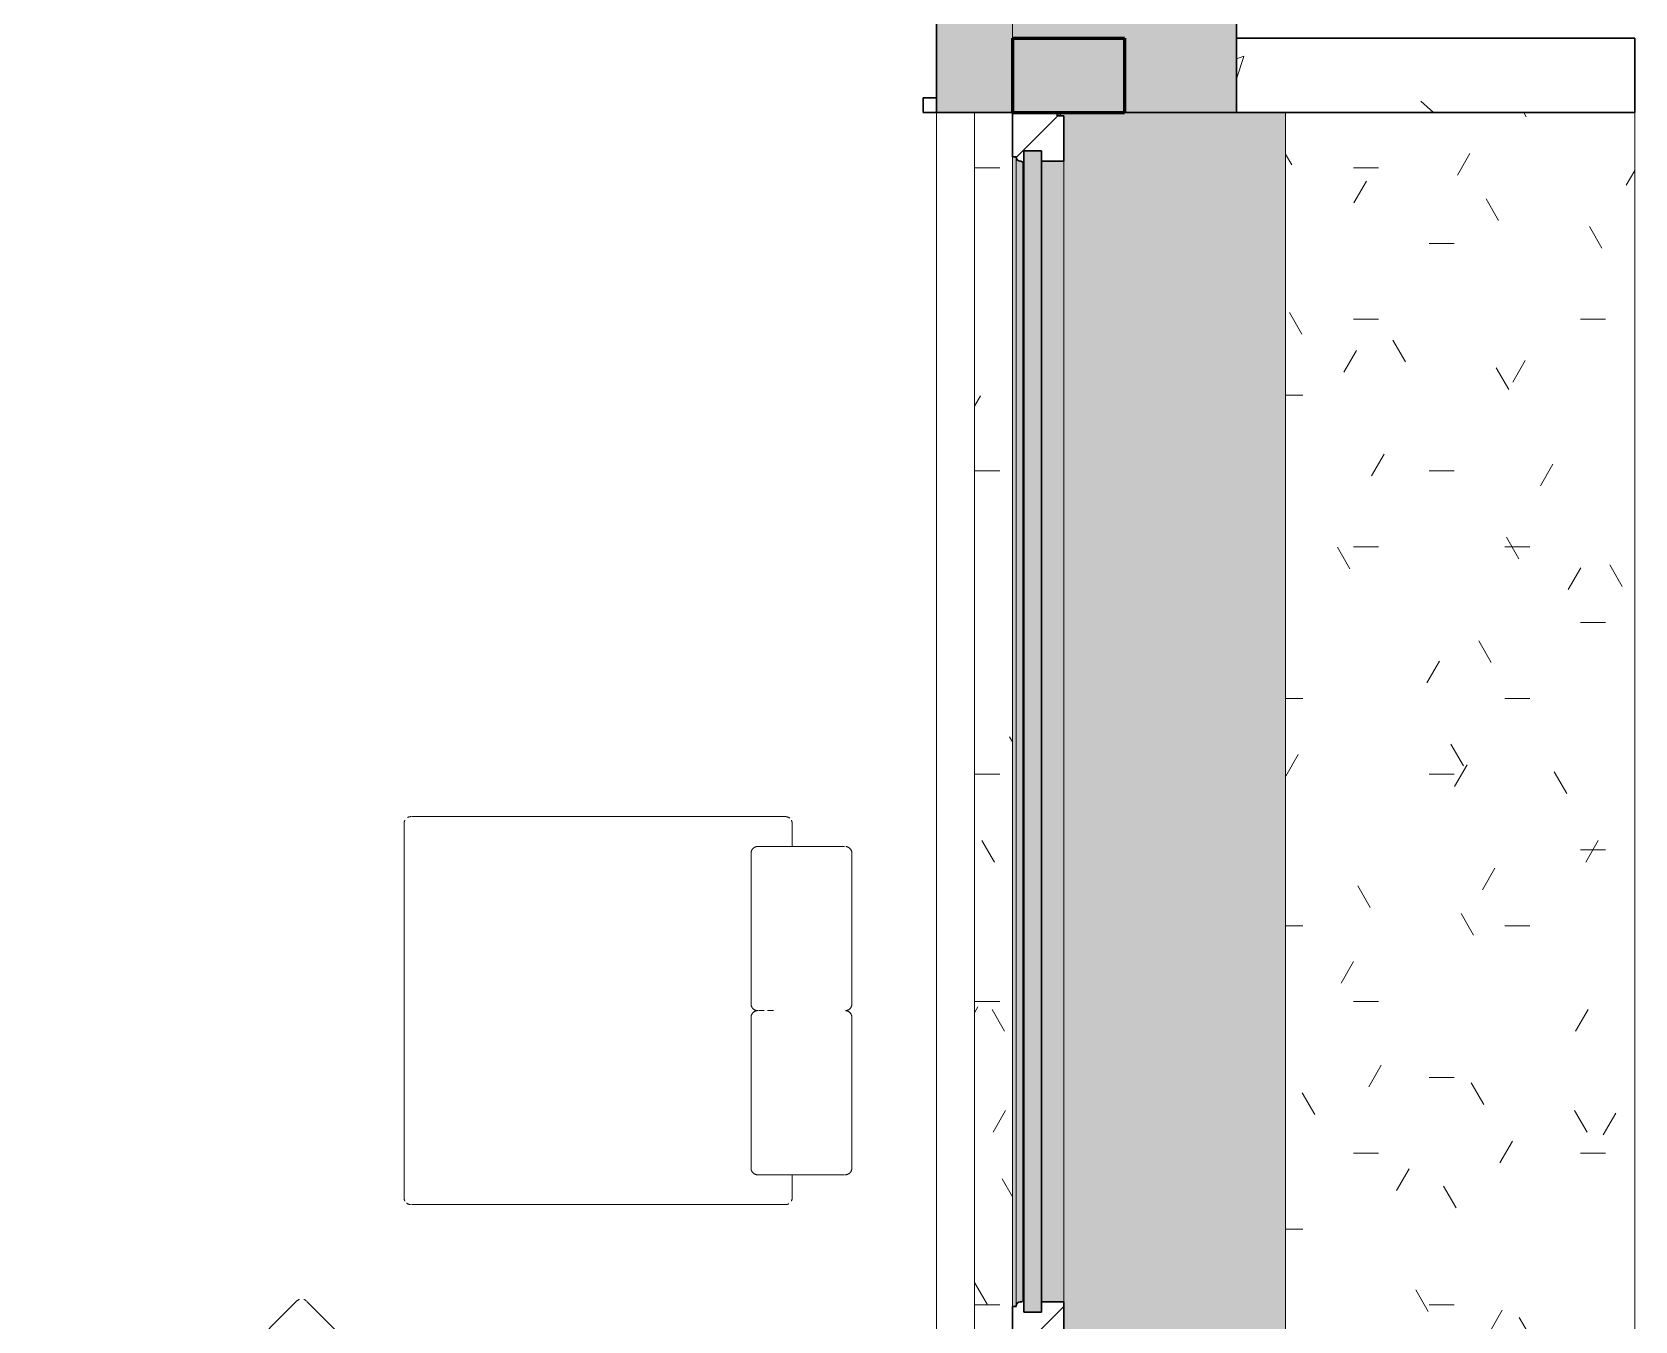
# Model space of a CAD drawing. Header units: millimetres. Extents: x 79795 to 317870, y -36033 to 97293.
# Drawn here: x 229527 to 231675, y 26830 to 28557 of the extents above; entities that cross this region are included whole.
import ezdxf

# ---------------------------------------------------------------- set-up
doc = ezdxf.new("R2010")
doc.units = ezdxf.units.MM
doc.header["$MEASUREMENT"] = 0
for name, color, linetype, lineweight in [('CSM-STL-XX-ZZ-M3-A-XXXX-00001_detached _19_04_21__rvt-1-Level 4$0$A-GLAZ', 7, 'CONTINUOUS', 9), ('CSM-STL-XX-ZZ-M3-A-XXXX-00001_detached _19_04_21__rvt-1-Level 4$0$A-WALL', 7, 'CONTINUOUS', 9), ('CSM-STL-XX-ZZ-M3-A-XXXX-00001_detached _19_04_21__rvt-1-Level 4$0$A-WALL-PATT', 7, 'CONTINUOUS', 9), ('CSM-STL-XX-ZZ-M3-A-XXXX-00001_detached _19_04_21__rvt-1-Level 4$0$I-WALL', 7, 'CONTINUOUS', 9), ('CSM-STL-XX-ZZ-M3-A-XXXX-00001_detached _19_04_21__rvt-1-Level 4$0$S-COLS-SYMB', 171, 'CONTINUOUS', 70), ('I-FURN', 8, 'CONTINUOUS', 9)]:
    doc.layers.add(name, color=color, linetype=linetype, lineweight=lineweight)

msp = doc.modelspace()

# ---------------------------------------------------------------- hatches: boundary and pattern name
at = {"layer": 'CSM-STL-XX-ZZ-M3-A-XXXX-00001_detached _19_04_21__rvt-1-Level 4$0$A-GLAZ'}
h = msp.add_hatch(dxfattribs=at)
h.set_pattern_fill('FP_11', color=256, angle=-90, style=0, pattern_type=2)
h.set_pattern_definition([(50, (147271.8, -12772.7), (728.7365, -63.756), [76.2, -838.2]), (355, (147271.8, -12772.7), (-140.9716, 764.2276), [60.96, -670.56]), (100.451, (147332.5, -12778), (587.77, 700.467), [64.76, -712.36]), (46.184, (147271.8, -12569.5), (1084.316, -168.171), [114.3, -1257.3]), (96.636, (147362.1, -12583.5), (949.61, 989.71), [97.14, -1068.54]), (351.184, (147271.8, -12569.5), (949.62, 989.701), [91.44, -1005.84]), (21, (147373.4, -12620.3), (606.458, -409.0606), [76.2, -838.2]), (326, (147373.4, -12620.3), (247.2083, 736.753), [60.96, -670.56]), (71.451, (147423.9, -12654.4), (853.668, 327.6855), [64.76, -712.36]), (37.5, (147271.8, -12772.7), (12.3547, 338.2201), [33.528, -628.904, 33.528, -1320.292]), (37.5, (147271.8, -12772.7), (12.3547, 338.2201), [-695.96, -647.192, 33.528, -639.572]), (7.5, (147271.8, -12772.7), (267.2789, 400.7221), [33.528, -354.584, 33.528, -870.204]), (7.5, (147271.8, -12772.7), (267.2789, 400.7221), [-421.64, -613.664, 33.528, -223.012]), (327.5, (147045.22, -12772.7), (542.3633, -22.91534), [33.528, -220.472, 33.528, -1810.512]), (327.5, (147045.22, -12772.7), (542.3633, -22.91534), [-287.528, -758.952, 33.528, -1018.032]), (317.5, (146943.6, -12772.7), (592.517, 101.707), [33.528, -296.672, 33.528, -492.76, -746.76]), (317.5, (146943.6, -12772.7), (592.517, 101.707), [-856.488, 33.528, -713.232])])
h.paths.add_polyline_path([(231674.8, 26690.3), (231674.8, 26790.3), (231140.8, 26790.3), (231140.8, 26690.3)], flags=0)
h.paths.add_polyline_path([(231674.8, 28449.3), (231674.8, 28549.3), (231140.8, 28549.3), (231140.8, 28449.3)], flags=0)
h.paths.add_polyline_path([(230738.8, 28449.3), (230738.8, 28469.3), (230720.8, 28469.3), (230720.8, 28449.3)], flags=0)
h = msp.add_hatch(dxfattribs=at)
h.set_pattern_fill('FP_12', color=256, angle=-90, style=0, pattern_type=2)
h.set_pattern_definition([(360, (147813.59, -12772.71), (405.753, 101.6), [33.475, -270.84, 33.475, -1893.852]), (360, (147813.59, -12772.71), (405.753, 101.6), [-337.789, -270.84, 33.475, -575.155, -1014.382]), (360, (147813.59, -12772.71), (405.753, 101.6), [-1217.259, 33.475, -270.84, 33.475, -676.593]), (360, (147813.59, -12772.71), (405.753, 101.6), [-1555.048, -169.402, 33.475, -473.717]), (119.96, (147965.75, -12721.91), (-290.72222, 301.15472), [33.515, -271.164, -1929.632]), (119.96, (147965.75, -12721.91), (-290.72222, 301.15472), [-304.679, 33.515, -271.164, -1624.953]), (119.96, (147965.75, -12721.91), (-290.72222, 301.15472), [-609.358, 33.515, -575.843, -1015.596]), (119.96, (147965.75, -12721.91), (-290.72222, 301.15472), [-1218.715, 33.515, -271.164, -710.917]), (119.96, (147965.75, -12721.91), (-290.72222, 301.15472), [-1523.394, 33.515, -169.605, -507.798]), (119.96, (147965.75, -12721.91), (-290.72222, 301.15472), [-1726.513, 33.515, -474.283]), (240.04, (148016.47, -12518.71), (-115.02446, -402.75357), [33.515, -271.164, -1929.632]), (240.04, (148016.47, -12518.71), (-115.02446, -402.75357), [-304.679, 33.515, -271.164, -1624.953]), (240.04, (148016.47, -12518.71), (-115.02446, -402.75357), [-609.358, 33.515, -575.843, -1015.596]), (240.04, (148016.47, -12518.71), (-115.02446, -402.75357), [-1218.715, 33.515, -271.164, -710.917]), (240.04, (148016.47, -12518.71), (-115.02446, -402.75357), [-1523.394, 33.515, -169.605, -507.798]), (240.04, (148016.47, -12518.71), (-115.02446, -402.75357), [-1726.513, 33.515, -474.283])])
h.paths.add_polyline_path([(231674.8, 26790.3), (231674.8, 28449.3), (231206.7, 28449.3), (231206.7, 26790.3)], flags=0)
h.paths.add_polyline_path([(230900.7, 26790.3), (230902.9, 26790.3), (230902.9, 26794.6), (230900.7, 26794.6)], flags=0)
h.paths.add_polyline_path([(230840.8, 26790.3), (230840.8, 28449.3), (230789.8, 28449.3), (230789.8, 26790.3)], flags=0)
h.paths.add_polyline_path([(230902.9, 28445), (230902.6, 28449.3), (230900.7, 28449.3), (230900.7, 28445)], flags=0)
h = msp.add_hatch(dxfattribs=at)
h.set_pattern_fill('FP_13', color=256, angle=-90, style=0, pattern_type=2)
h.set_pattern_definition([(45, (147271.8, -12772.7), (-178.2022, 178.2022), []), (45, (147450, -12772.7), (-178.2022, 178.2022), [126.008, -63.004])])
h.paths.add_polyline_path([(230840.8, 26790.3), (230900.7, 26790.3), (230900.7, 26794.6), (230909.7, 26794.6), (230909.7, 26855.5), (230879.7, 26855.5), (230879.7, 26841.5), (230855.8, 26841.5), (230855.8, 26856.8), (230847.6, 26854), (230845.8, 26849.5), (230840.8, 26849.5)], flags=0)
h.paths.add_polyline_path([(230855.8, 28382.9), (230855.8, 28398.1), (230879.7, 28398.1), (230879.7, 28384.1), (230909.7, 28384.1), (230909.7, 28445), (230900.7, 28445), (230900.7, 28449.3), (230840.8, 28449.3), (230840.8, 28390.1), (230845.8, 28390.1), (230847.6, 28385.6), (230852.8, 28383.9)], flags=0)
h = msp.add_hatch(color=256, dxfattribs=at)
h.paths.add_polyline_path([(230902.9, 26790.3), (230905, 26790.3), (230905, 26794.6), (230902.9, 26794.6)], flags=0)
h.paths.add_polyline_path([(230905, 28445), (230905, 28449.3), (230902.9, 28449.3), (230902.9, 28445)], flags=0)
for points in [[(231140.8, 26790.3), (231206.7, 26790.3), (231206.7, 28449.3), (230905, 28449.3), (230905, 28445), (230909.7, 28445), (230909.7, 26794.6), (230905, 26794.6), (230905, 26790.3), (230942.3, 26790.3)], [(230879.7, 26841.5), (230879.7, 28398.1), (230855.8, 28398.1), (230855.8, 26841.5)], [(230840.8, 26849.5), (230845.8, 26849.5), (230845.8, 28390.1), (230840.8, 28390.1), (230840.8, 26851.1)], [(230845.8, 26851.1), (230848.1, 26854.4), (230850.7, 26855.7), (230850.7, 28384.3), (230847.1, 28386.1), (230845.8, 28386.3), (230845.8, 26853.3)], [(230850.7, 26855.3), (230854.7, 26856.8), (230854.7, 28382.9), (230850.7, 28384.1), (230850.7, 26855.5)], [(230879.7, 26855.5), (230909.7, 26855.5), (230909.7, 28384.1), (230879.7, 28384.1), (230879.7, 27059.7)], [(230854.7, 26856.8), (230855.8, 26856.8), (230854.7, 27059.7)]]:
    msp.add_hatch(color=256, dxfattribs=at).paths.add_polyline_path(points, flags=0)
at = {"layer": 'CSM-STL-XX-ZZ-M3-A-XXXX-00001_detached _19_04_21__rvt-1-Level 4$0$A-WALL-PATT'}
h = msp.add_hatch(color=256, dxfattribs=at)
h.paths.add_polyline_path([(230840.8, 8967.3), (231140.8, 8967.3), (231140.8, 13645.3), (230840.8, 13645.3), (230840.8, 9267.3)], flags=0)
h.paths.add_polyline_path([(230840.8, 14969.3), (231140.8, 14969.3), (231140.8, 16290.3), (230840.8, 16290.3), (230840.8, 15774.6)], flags=0)
h.paths.add_polyline_path([(230840.8, 25449.3), (231140.8, 25449.3), (231140.8, 26790.3), (230840.8, 26790.3), (230840.8, 25540.5)], flags=0)
h.paths.add_polyline_path([(230840.8, 28449.3), (231140.8, 28449.3), (231140.8, 34647.3), (230840.8, 34647.3), (230840.8, 28795.9)], flags=0)
h = msp.add_hatch(color=256, dxfattribs=at)
h.paths.add_polyline_path([(230738.8, 26769.6), (230840.8, 26769.6), (230840.8, 26790.3), (230738.8, 26790.3)], flags=0)
h.paths.add_polyline_path([(230840.8, 28449.3), (230840.8, 34245.3), (230738.8, 34245.3), (230738.8, 28449.3)], flags=0)

# ---------------------------------------------------------------- linework, layer by layer
at = {"layer": 'CSM-STL-XX-ZZ-M3-A-XXXX-00001_detached _19_04_21__rvt-1-Level 4$0$A-GLAZ', "lineweight": 30}
for p, q in [((231674.8, 28549.3), (231140.8, 28549.3)), ((231674.8, 28449.3), (231674.8, 28549.3)), ((230738.8, 28469.3), (230720.8, 28469.3)), ((230720.8, 28469.3), (230720.8, 28449.3)), ((230720.8, 28449.3), (230738.8, 28449.3)), ((230840.8, 28449.3), (230840.8, 28390.1)), ((230900.7, 28445), (230900.7, 28449.3)), ((230909.7, 28445), (230900.7, 28445)), ((230909.7, 28384.1), (230909.7, 28445)), ((231140.8, 28449.3), (231674.8, 28449.3)), ((230879.7, 28398.1), (230855.8, 28398.1)), ((230855.8, 28398.1), (230855.8, 26841.5)), ((230855.8, 28382.9), (230855.8, 28398.1)), ((230855.8, 28398.1), (230879.7, 28398.1)), ((230879.7, 26841.5), (230879.7, 28398.1)), ((230879.7, 28398.1), (230879.7, 28384.1)), ((230840.8, 28390.1), (230845.8, 28390.1)), ((230845.8, 28390.1), (230845.8, 28388.6)), ((230854.7, 28382.9), (230855.8, 28382.9)), ((230879.7, 28384.1), (230909.7, 28384.1)), ((230845.8, 26851.1), (230845.8, 26849.5)), ((230855.8, 26856.8), (230854.7, 26856.8)), ((230855.8, 26841.5), (230855.8, 26856.8)), ((230909.7, 26855.5), (230879.7, 26855.5)), ((230879.7, 26855.5), (230879.7, 26841.5)), ((230909.7, 26794.6), (230909.7, 26855.5)), ((230845.8, 26849.5), (230840.8, 26849.5)), ((230840.8, 26849.5), (230840.8, 26790.3)), ((230855.8, 26841.5), (230879.7, 26841.5)), ((230879.7, 26841.5), (230855.8, 26841.5))]:
    msp.add_line(p, q, dxfattribs=at)
at = {"layer": 'CSM-STL-XX-ZZ-M3-A-XXXX-00001_detached _19_04_21__rvt-1-Level 4$0$A-GLAZ'}
for p, q in [((230789.8, 26790.3), (230789.8, 28449.3)), ((230902.9, 28449.3), (230902.9, 28445)), ((230905, 28449.3), (230905, 28445)), ((231206.7, 28449.3), (231206.7, 26790.3)), ((231674.8, 28449.3), (231674.8, 26790.3)), ((230840.8, 26849.5), (230840.8, 28390.1)), ((230845.8, 28390.1), (230845.8, 28388.6)), ((230845.8, 28388.6), (230845.8, 26851.1)), ((230854.7, 28382.9), (230854.7, 26856.8)), ((230909.7, 28384.1), (230909.7, 26855.5)), ((230845.8, 26851.1), (230845.8, 26849.5))]:
    msp.add_line(p, q, dxfattribs=at)
at = {"layer": 'CSM-STL-XX-ZZ-M3-A-XXXX-00001_detached _19_04_21__rvt-1-Level 4$0$A-GLAZ', "lineweight": 30}
for centre, radius, start, end in [((230851.1, 28389.7), 5.36, 191.9524, 266.5739), ((230850.3, 28377), 7.4, 53.4261, 86.5739), ((230851.1, 26850), 5.36, 93.4261, 168.0476), ((230850.3, 26862.7), 7.4, 273.4261, 306.5739)]:
    msp.add_arc(centre, radius, start, end, dxfattribs=at)
at = {"layer": 'CSM-STL-XX-ZZ-M3-A-XXXX-00001_detached _19_04_21__rvt-1-Level 4$0$A-GLAZ'}
for points, knots in [([(230845.8, 28388.6), (230845.9, 28388.1), (230846.2, 28387.5), (230846.6, 28386.7), (230846.9, 28386.3), (230847.1, 28386.1)], [-1, -1, -1, -1, -0.8, -0.7, -0.6, -0.6, -0.6, -0.6]), ([(230848.1, 28385.2), (230848.3, 28385.1), (230848.7, 28384.8), (230849.6, 28384.5), (230850.3, 28384.4), (230850.7, 28384.3)], [-0.4, -0.4, -0.4, -0.4, -0.3, -0.2, 0, 0, 0, 0]), ([(230847.1, 26853.5), (230847, 26853.5), (230846.9, 26853.3), (230846.6, 26853), (230846.4, 26852.5), (230846.1, 26851.9), (230845.9, 26851.4), (230845.8, 26851.1)], [0.6, 0.6, 0.6, 0.6, 0.625, 0.7, 0.775, 0.85, 1, 1, 1, 1]), ([(230850.7, 26855.3), (230850.3, 26855.3), (230849.6, 26855.2), (230848.8, 26854.8), (230848.4, 26854.6), (230848.2, 26854.5), (230848.1, 26854.4)], [0, 0, 0, 0, 0.2, 0.3, 0.35, 0.4, 0.4, 0.4, 0.4])]:
    msp.add_open_spline(points, degree=3, knots=knots, dxfattribs=at)
for points in [[(230853.5, 28383.6), (230853.9, 28383.4), (230854.3, 28383.2), (230854.7, 28382.9)], [(230854.7, 26856.8), (230854.3, 26856.5), (230853.9, 26856.2), (230853.5, 26856)]]:
    msp.add_open_spline(points, degree=3, dxfattribs=at)
at = {"layer": 'CSM-STL-XX-ZZ-M3-A-XXXX-00001_detached _19_04_21__rvt-1-Level 4$0$A-WALL', "lineweight": 30}
for p, q in [((231140.8, 28449.3), (231140.8, 34647.3)), ((230840.8, 28449.3), (231140.8, 28449.3))]:
    msp.add_line(p, q, dxfattribs=at)
at = {"layer": 'CSM-STL-XX-ZZ-M3-A-XXXX-00001_detached _19_04_21__rvt-1-Level 4$0$A-WALL'}
msp.add_line((230840.8, 34245.3), (230840.8, 28449.3), dxfattribs=at)
at = {"layer": 'CSM-STL-XX-ZZ-M3-A-XXXX-00001_detached _19_04_21__rvt-1-Level 4$0$I-WALL', "lineweight": 30}
for p, q in [((230738.8, 34245.3), (230738.8, 28449.3)), ((230738.8, 28449.3), (230840.8, 28449.3))]:
    msp.add_line(p, q, dxfattribs=at)
at = {"layer": 'CSM-STL-XX-ZZ-M3-A-XXXX-00001_detached _19_04_21__rvt-1-Level 4$0$I-WALL'}
for p, q in [((230840.8, 28449.3), (230840.8, 34245.3)), ((230738.8, 26804.6), (230738.8, 28449.3))]:
    msp.add_line(p, q, dxfattribs=at)
at = {"layer": 'CSM-STL-XX-ZZ-M3-A-XXXX-00001_detached _19_04_21__rvt-1-Level 4$0$S-COLS-SYMB', "lineweight": 60}
for p, q in [((230840.8, 28549.3), (230840.8, 28449.3)), ((230840.8, 28549.3), (230990.8, 28549.3)), ((230990.8, 28549.3), (230990.8, 28449.3)), ((230840.8, 28449.3), (230990.8, 28449.3))]:
    msp.add_line(p, q, dxfattribs=at)
at = {"layer": 'I-FURN'}
for p, q in [((230025.4, 27496.8), (230025.5, 27497.2)), ((230025.4, 27496.8), (230025.4, 26994.8)), ((230025.5, 27497.9), (230025.6, 27498.2)), ((230025.5, 27497.5), (230025.5, 27497.9)), ((230025.5, 27497.2), (230025.5, 27497.5)), ((230025.6, 27498.6), (230025.7, 27498.9)), ((230025.6, 27498.2), (230025.6, 27498.6)), ((230025.7, 27498.9), (230025.8, 27499.3)), ((230025.8, 27499.3), (230025.9, 27499.6)), ((230025.9, 27499.6), (230026, 27500)), ((230026, 27500), (230026.2, 27500.3)), ((230026.2, 27500.3), (230026.3, 27500.6)), ((230026.3, 27500.6), (230026.5, 27501)), ((230029.9, 27504.6), (230030.2, 27504.7)), ((230030.2, 27504.7), (230030.5, 27504.9)), ((230030.5, 27504.9), (230030.9, 27505.1)), ((230030.9, 27505.1), (230031.2, 27505.2)), ((230031.2, 27505.2), (230031.5, 27505.3)), ((230031.5, 27505.3), (230031.9, 27505.4)), ((230031.9, 27505.4), (230032.2, 27505.5)), ((230032.2, 27505.5), (230032.6, 27505.6)), ((230032.6, 27505.6), (230032.9, 27505.7)), ((230032.9, 27505.7), (230033.3, 27505.7)), ((230033.3, 27505.7), (230033.6, 27505.8)), ((230033.6, 27505.8), (230034, 27505.8)), ((230034, 27505.8), (230034.3, 27505.8)), ((230537, 27505.8), (230035.4, 27505.8)), ((230536.8, 27505.8), (230537.2, 27505.8)), ((230537.2, 27505.8), (230537.5, 27505.7)), ((230537.5, 27505.7), (230537.9, 27505.7)), ((230537.9, 27505.7), (230538.2, 27505.6)), ((230538.2, 27505.6), (230538.6, 27505.5)), ((230538.6, 27505.5), (230538.9, 27505.5)), ((230538.9, 27505.5), (230539.3, 27505.3)), ((230539.3, 27505.3), (230539.6, 27505.2)), ((230539.6, 27505.2), (230540, 27505.1)), ((230540, 27505.1), (230540.3, 27504.9)), ((230540.3, 27504.9), (230540.6, 27504.8)), ((230540.6, 27504.8), (230540.9, 27504.6)), ((230540.9, 27504.6), (230541.2, 27504.4)), ((230541.2, 27504.4), (230541.5, 27504.2)), ((230541.5, 27504.2), (230541.8, 27504)), ((230541.8, 27504), (230542.1, 27503.8)), ((230542.1, 27503.8), (230542.4, 27503.6)), ((230544.4, 27501), (230544.5, 27500.7)), ((230544.5, 27500.7), (230544.7, 27500.4)), ((230544.7, 27500.4), (230544.8, 27500.1)), ((230544.8, 27500.1), (230545, 27499.7)), ((230545, 27499.7), (230545.1, 27499.4)), ((230545.1, 27499.4), (230545.2, 27499)), ((230545.2, 27499), (230545.2, 27498.7)), ((230545.2, 27498.7), (230545.3, 27498.3)), ((230545.3, 27498.3), (230545.4, 27498)), ((230545.4, 27498), (230545.4, 27497.6)), ((230545.4, 27497.6), (230545.4, 27497.3)), ((230545.4, 27497.3), (230545.4, 27496.9)), ((230545.4, 27465.8), (230545.4, 27496.8)), ((230490.3, 27457.5), (230490.4, 27457.9)), ((230490.3, 27457.2), (230490.3, 27457.5)), ((230490.3, 27456.8), (230490.3, 27457.2)), ((230490.3, 27456.8), (230490.3, 27254.8)), ((230490.4, 27458.2), (230490.5, 27458.6)), ((230490.4, 27457.9), (230490.4, 27458.2)), ((230490.5, 27458.6), (230490.6, 27458.9)), ((230490.6, 27458.9), (230490.7, 27459.3)), ((230490.7, 27459.3), (230490.8, 27459.6)), ((230490.8, 27459.6), (230490.9, 27460)), ((230490.9, 27460), (230491, 27460.3)), ((230491, 27460.3), (230491.2, 27460.6)), ((230491.2, 27460.6), (230491.3, 27461)), ((230491.3, 27461), (230491.5, 27461.3)), ((230491.5, 27461.3), (230491.7, 27461.6)), ((230491.7, 27461.6), (230491.9, 27461.9)), ((230491.9, 27461.9), (230492.1, 27462.2)), ((230492.1, 27462.2), (230492.3, 27462.5)), ((230492.3, 27462.5), (230492.6, 27462.7)), ((230492.6, 27462.7), (230492.8, 27463)), ((230492.8, 27463), (230493, 27463.3)), ((230493, 27463.3), (230493.3, 27463.5)), ((230493.3, 27463.5), (230493.6, 27463.7)), ((230493.6, 27463.7), (230493.9, 27464)), ((230493.9, 27464), (230494.2, 27464.2)), ((230494.2, 27464.2), (230494.5, 27464.4)), ((230494.5, 27464.4), (230494.8, 27464.6)), ((230494.8, 27464.6), (230495.1, 27464.7)), ((230495.1, 27464.7), (230495.4, 27464.9)), ((230495.4, 27464.9), (230495.7, 27465.1)), ((230495.7, 27465.1), (230496.1, 27465.2)), ((230496.1, 27465.2), (230496.4, 27465.3)), ((230496.4, 27465.3), (230496.7, 27465.4)), ((230496.7, 27465.4), (230497.1, 27465.5)), ((230497.1, 27465.5), (230497.4, 27465.6)), ((230497.3, 27465.8), (230615.4, 27465.8)), ((230497.4, 27465.6), (230497.8, 27465.7)), ((230497.8, 27465.7), (230498.1, 27465.7)), ((230498.1, 27465.7), (230498.5, 27465.8)), ((230498.5, 27465.8), (230498.9, 27465.8)), ((230498.9, 27465.8), (230499.2, 27465.8)), ((230499.2, 27465.8), (230499.3, 27465.8)), ((230500.1, 27465.8), (230520.2, 27465.8)), ((230617.2, 27465.8), (230617.5, 27465.7)), ((230617.5, 27465.7), (230617.9, 27465.7)), ((230617.9, 27465.7), (230618.2, 27465.6)), ((230618.2, 27465.6), (230618.6, 27465.5)), ((230618.6, 27465.5), (230618.9, 27465.5)), ((230618.9, 27465.5), (230619.3, 27465.3)), ((230619.3, 27465.3), (230619.6, 27465.2)), ((230619.6, 27465.2), (230620, 27465.1)), ((230620, 27465.1), (230620.3, 27464.9)), ((230620.3, 27464.9), (230620.6, 27464.8)), ((230620.6, 27464.8), (230620.9, 27464.6)), ((230620.9, 27464.6), (230621.2, 27464.4)), ((230621.2, 27464.4), (230621.5, 27464.2)), ((230621.5, 27464.2), (230621.8, 27464)), ((230621.8, 27464), (230622.1, 27463.8)), ((230622.1, 27463.8), (230622.4, 27463.6)), ((230622.4, 27463.6), (230622.6, 27463.3)), ((230622.6, 27463.3), (230622.9, 27463.1)), ((230622.9, 27463.1), (230623.1, 27462.8)), ((230623.1, 27462.8), (230623.4, 27462.5)), ((230623.4, 27462.5), (230623.6, 27462.3)), ((230623.6, 27462.3), (230623.8, 27462)), ((230623.8, 27462), (230624, 27461.7)), ((230624, 27461.7), (230624.2, 27461.4)), ((230624.2, 27461.4), (230624.4, 27461)), ((230624.4, 27461), (230624.5, 27460.7)), ((230624.5, 27460.7), (230624.7, 27460.4)), ((230624.7, 27460.4), (230624.8, 27460.1)), ((230624.8, 27460.1), (230625, 27459.7)), ((230625, 27459.7), (230625.1, 27459.4)), ((230625.1, 27459.4), (230625.2, 27459)), ((230625.2, 27459), (230625.2, 27458.7)), ((230625.2, 27458.7), (230625.3, 27458.3)), ((230625.3, 27458.3), (230625.4, 27458)), ((230625.4, 27458), (230625.4, 27457.6)), ((230625.4, 27457.6), (230625.4, 27457.3)), ((230625.4, 27457.3), (230625.4, 27456.9)), ((230625.4, 27254.8), (230625.4, 27456.8)), ((230490.3, 27254.7), (230490.3, 27254.8)), ((230490.3, 27254.3), (230490.3, 27254.7)), ((230490.4, 27254), (230490.3, 27254.3)), ((230490.3, 27237.5), (230490.4, 27237.9)), ((230490.3, 27237.2), (230490.3, 27237.5)), ((230490.3, 27236.8), (230490.3, 27237.2)), ((230490.3, 27236.8), (230490.3, 27034.8)), ((230490.4, 27253.6), (230490.4, 27254)), ((230490.4, 27253.3), (230490.4, 27253.6)), ((230490.5, 27252.9), (230490.4, 27253.3)), ((230490.4, 27238.2), (230490.5, 27238.6)), ((230490.4, 27237.9), (230490.4, 27238.2)), ((230490.6, 27252.6), (230490.5, 27252.9)), ((230490.5, 27238.6), (230490.6, 27238.9)), ((230490.7, 27252.2), (230490.6, 27252.6)), ((230490.6, 27238.9), (230490.7, 27239.3)), ((230490.8, 27251.9), (230490.7, 27252.2)), ((230490.7, 27239.3), (230490.8, 27239.6)), ((230490.9, 27251.5), (230490.8, 27251.9)), ((230490.8, 27239.6), (230490.9, 27240)), ((230491.1, 27251.2), (230490.9, 27251.5)), ((230490.9, 27240), (230491, 27240.3)), ((230491, 27240.3), (230491.2, 27240.6)), ((230491.2, 27250.9), (230491.1, 27251.2)), ((230491.4, 27250.6), (230491.2, 27250.9)), ((230491.2, 27240.6), (230491.3, 27241)), ((230491.3, 27241), (230491.5, 27241.3)), ((230491.6, 27250.2), (230491.4, 27250.6)), ((230491.5, 27241.3), (230491.7, 27241.6)), ((230491.7, 27249.9), (230491.6, 27250.2)), ((230491.9, 27249.6), (230491.7, 27249.9)), ((230491.7, 27241.6), (230491.9, 27241.9)), ((230492.2, 27249.4), (230491.9, 27249.6)), ((230491.9, 27241.9), (230492.1, 27242.2)), ((230492.1, 27242.2), (230492.3, 27242.5)), ((230492.4, 27249.1), (230492.2, 27249.4)), ((230492.3, 27242.5), (230492.6, 27242.7)), ((230492.6, 27248.8), (230492.4, 27249.1)), ((230492.9, 27248.5), (230492.6, 27248.8)), ((230492.6, 27242.7), (230492.8, 27243)), ((230492.8, 27243), (230493, 27243.3)), ((230493.1, 27248.3), (230492.9, 27248.5)), ((230493, 27243.3), (230493.3, 27243.5)), ((230493.4, 27248), (230493.1, 27248.3)), ((230493.3, 27243.5), (230493.6, 27243.7)), ((230493.7, 27247.8), (230493.4, 27248)), ((230493.6, 27243.7), (230493.9, 27244)), ((230493.9, 27247.6), (230493.7, 27247.8)), ((230494.2, 27247.4), (230493.9, 27247.6)), ((230493.9, 27244), (230494.2, 27244.2)), ((230494.5, 27247.2), (230494.2, 27247.4)), ((230494.2, 27244.2), (230494.5, 27244.4)), ((230494.8, 27247), (230494.5, 27247.2)), ((230494.5, 27244.4), (230494.8, 27244.6)), ((230495.2, 27246.8), (230494.8, 27247)), ((230494.8, 27244.6), (230495.1, 27244.7)), ((230495.1, 27244.7), (230495.4, 27244.9)), ((230495.5, 27246.7), (230495.2, 27246.8)), ((230495.4, 27244.9), (230495.7, 27245.1)), ((230495.8, 27246.5), (230495.5, 27246.7)), ((230495.7, 27245.1), (230496.1, 27245.2)), ((230496.1, 27246.4), (230495.8, 27246.5)), ((230496.5, 27246.3), (230496.1, 27246.4)), ((230496.1, 27245.2), (230496.4, 27245.3)), ((230496.4, 27245.3), (230496.7, 27245.4)), ((230496.8, 27246.2), (230496.5, 27246.3)), ((230496.7, 27245.4), (230497.1, 27245.5)), ((230497.2, 27246.1), (230496.8, 27246.2)), ((230497.1, 27245.5), (230497.4, 27245.6)), ((230497.5, 27246), (230497.2, 27246.1)), ((230497.4, 27245.6), (230497.8, 27245.7)), ((230497.9, 27245.9), (230497.5, 27246)), ((230497.8, 27245.7), (230498.1, 27245.7)), ((230498.2, 27245.9), (230497.9, 27245.9)), ((230498.1, 27245.7), (230498.5, 27245.8)), ((230498.6, 27245.8), (230498.2, 27245.9)), ((230498.5, 27245.8), (230498.9, 27245.8)), ((230499, 27245.8), (230498.6, 27245.8)), ((230498.9, 27245.8), (230499.2, 27245.8)), ((230499.3, 27245.8), (230499, 27245.8)), ((230499.2, 27245.8), (230499.3, 27245.8)), ((230500.1, 27245.8), (230508.1, 27245.8)), ((230508.1, 27245.8), (230500.1, 27245.8)), ((230512.2, 27245.8), (230520.2, 27245.8)), ((230515.6, 27245.8), (230512.2, 27245.8)), ((230520.2, 27245.8), (230515.6, 27245.8)), ((230617.3, 27245.8), (230616.9, 27245.8)), ((230617.2, 27245.8), (230617.5, 27245.7)), ((230617.6, 27245.9), (230617.3, 27245.8)), ((230617.5, 27245.7), (230617.9, 27245.7)), ((230618, 27245.9), (230617.6, 27245.9)), ((230617.9, 27245.7), (230618.2, 27245.6)), ((230618.3, 27246), (230618, 27245.9)), ((230618.2, 27245.6), (230618.6, 27245.5)), ((230618.7, 27246.1), (230618.3, 27246)), ((230618.6, 27245.5), (230618.9, 27245.5)), ((230619, 27246.2), (230618.7, 27246.1)), ((230618.9, 27245.5), (230619.3, 27245.3)), ((230619.4, 27246.3), (230619, 27246.2)), ((230619.3, 27245.3), (230619.6, 27245.2)), ((230619.7, 27246.4), (230619.4, 27246.3)), ((230619.6, 27245.2), (230620, 27245.1)), ((230620, 27246.6), (230619.7, 27246.4)), ((230620.4, 27246.7), (230620, 27246.6)), ((230620, 27245.1), (230620.3, 27244.9)), ((230620.3, 27244.9), (230620.6, 27244.8)), ((230620.7, 27246.9), (230620.4, 27246.7)), ((230620.6, 27244.8), (230620.9, 27244.6)), ((230621, 27247), (230620.7, 27246.9)), ((230620.9, 27244.6), (230621.2, 27244.4)), ((230621.3, 27247.2), (230621, 27247)), ((230621.2, 27244.4), (230621.5, 27244.2)), ((230621.6, 27247.4), (230621.3, 27247.2)), ((230621.5, 27244.2), (230621.8, 27244)), ((230621.9, 27247.6), (230621.6, 27247.4)), ((230621.8, 27244), (230622.1, 27243.8)), ((230622.2, 27247.9), (230621.9, 27247.6)), ((230622.1, 27243.8), (230622.4, 27243.6)), ((230622.5, 27248.1), (230622.2, 27247.9)), ((230622.4, 27243.6), (230622.6, 27243.3)), ((230622.7, 27248.3), (230622.5, 27248.1)), ((230622.6, 27243.3), (230622.9, 27243.1)), ((230623, 27248.6), (230622.7, 27248.3)), ((230622.9, 27243.1), (230623.1, 27242.8)), ((230623.2, 27248.9), (230623, 27248.6)), ((230623.1, 27242.8), (230623.4, 27242.5)), ((230623.4, 27249.1), (230623.2, 27248.9)), ((230623.7, 27249.4), (230623.4, 27249.1)), ((230623.4, 27242.5), (230623.6, 27242.3)), ((230623.6, 27242.3), (230623.8, 27242)), ((230623.9, 27249.7), (230623.7, 27249.4)), ((230623.8, 27242), (230624, 27241.7)), ((230624.1, 27250), (230623.9, 27249.7)), ((230624, 27241.7), (230624.2, 27241.4)), ((230624.3, 27250.3), (230624.1, 27250)), ((230624.2, 27241.4), (230624.4, 27241)), ((230624.4, 27250.6), (230624.3, 27250.3)), ((230624.6, 27251), (230624.4, 27250.6)), ((230624.4, 27241), (230624.5, 27240.7)), ((230624.5, 27240.7), (230624.7, 27240.4)), ((230624.7, 27251.3), (230624.6, 27251)), ((230624.9, 27251.6), (230624.7, 27251.3)), ((230624.7, 27240.4), (230624.8, 27240.1)), ((230624.8, 27240.1), (230625, 27239.7)), ((230625, 27252), (230624.9, 27251.6)), ((230625.1, 27252.3), (230625, 27252)), ((230625, 27239.7), (230625.1, 27239.4)), ((230625.2, 27252.7), (230625.1, 27252.3)), ((230625.1, 27239.4), (230625.2, 27239)), ((230625.3, 27253), (230625.2, 27252.7)), ((230625.2, 27239), (230625.2, 27238.7)), ((230625.2, 27238.7), (230625.3, 27238.3)), ((230625.4, 27253.7), (230625.3, 27253.4)), ((230625.3, 27253.4), (230625.3, 27253)), ((230625.3, 27238.3), (230625.4, 27238)), ((230625.4, 27254.8), (230625.4, 27254.4)), ((230625.4, 27254.4), (230625.4, 27254.1)), ((230625.4, 27254.1), (230625.4, 27253.7)), ((230625.4, 27238), (230625.4, 27237.6)), ((230625.4, 27237.6), (230625.4, 27237.3)), ((230625.4, 27237.3), (230625.4, 27236.9)), ((230625.4, 27034.8), (230625.4, 27236.8)), ((230490.3, 27034.7), (230490.3, 27034.8)), ((230490.3, 27034.3), (230490.3, 27034.7)), ((230490.4, 27034), (230490.3, 27034.3)), ((230490.4, 27033.6), (230490.4, 27034)), ((230490.4, 27033.3), (230490.4, 27033.6)), ((230490.5, 27032.9), (230490.4, 27033.3)), ((230490.6, 27032.6), (230490.5, 27032.9)), ((230490.7, 27032.2), (230490.6, 27032.6)), ((230490.8, 27031.9), (230490.7, 27032.2)), ((230490.9, 27031.5), (230490.8, 27031.9)), ((230491.1, 27031.2), (230490.9, 27031.5)), ((230491.2, 27030.9), (230491.1, 27031.2)), ((230491.4, 27030.6), (230491.2, 27030.9)), ((230491.6, 27030.2), (230491.4, 27030.6)), ((230491.7, 27029.9), (230491.6, 27030.2)), ((230491.9, 27029.6), (230491.7, 27029.9)), ((230492.2, 27029.4), (230491.9, 27029.6)), ((230492.4, 27029.1), (230492.2, 27029.4)), ((230492.6, 27028.8), (230492.4, 27029.1)), ((230492.9, 27028.5), (230492.6, 27028.8)), ((230493.1, 27028.3), (230492.9, 27028.5)), ((230493.4, 27028), (230493.1, 27028.3)), ((230493.7, 27027.8), (230493.4, 27028)), ((230493.9, 27027.6), (230493.7, 27027.8)), ((230494.2, 27027.4), (230493.9, 27027.6)), ((230494.5, 27027.2), (230494.2, 27027.4)), ((230494.8, 27027), (230494.5, 27027.2)), ((230495.2, 27026.8), (230494.8, 27027)), ((230495.5, 27026.7), (230495.2, 27026.8)), ((230495.8, 27026.5), (230495.5, 27026.7)), ((230496.1, 27026.4), (230495.8, 27026.5)), ((230496.5, 27026.3), (230496.1, 27026.4)), ((230496.8, 27026.2), (230496.5, 27026.3)), ((230497.2, 27026.1), (230496.8, 27026.2)), ((230497.5, 27026), (230497.2, 27026.1)), ((230497.3, 27025.8), (230615.4, 27025.8)), ((230497.9, 27025.9), (230497.5, 27026)), ((230498.2, 27025.9), (230497.9, 27025.9)), ((230498.6, 27025.8), (230498.2, 27025.9)), ((230499, 27025.8), (230498.6, 27025.8)), ((230499.3, 27025.8), (230499, 27025.8)), ((230508.1, 27025.8), (230500.1, 27025.8)), ((230515.6, 27025.8), (230512.2, 27025.8)), ((230520.2, 27025.8), (230515.6, 27025.8)), ((230545.4, 26994.8), (230545.4, 27025.8)), ((230616.5, 27025.8), (230616.4, 27025.8)), ((230616.9, 27025.8), (230616.5, 27025.8)), ((230617.3, 27025.8), (230616.9, 27025.8)), ((230617.6, 27025.9), (230617.3, 27025.8)), ((230618, 27025.9), (230617.6, 27025.9)), ((230618.3, 27026), (230618, 27025.9)), ((230618.7, 27026.1), (230618.3, 27026)), ((230619, 27026.2), (230618.7, 27026.1)), ((230619.4, 27026.3), (230619, 27026.2)), ((230619.7, 27026.4), (230619.4, 27026.3)), ((230620, 27026.6), (230619.7, 27026.4)), ((230620.4, 27026.7), (230620, 27026.6)), ((230620.7, 27026.9), (230620.4, 27026.7)), ((230621, 27027), (230620.7, 27026.9)), ((230621.3, 27027.2), (230621, 27027)), ((230621.6, 27027.4), (230621.3, 27027.2)), ((230621.9, 27027.6), (230621.6, 27027.4)), ((230622.2, 27027.9), (230621.9, 27027.6)), ((230622.5, 27028.1), (230622.2, 27027.9)), ((230622.7, 27028.3), (230622.5, 27028.1)), ((230623, 27028.6), (230622.7, 27028.3)), ((230623.2, 27028.9), (230623, 27028.6)), ((230623.4, 27029.1), (230623.2, 27028.9)), ((230623.7, 27029.4), (230623.4, 27029.1)), ((230623.9, 27029.7), (230623.7, 27029.4)), ((230624.1, 27030), (230623.9, 27029.7)), ((230624.3, 27030.3), (230624.1, 27030)), ((230624.4, 27030.6), (230624.3, 27030.3)), ((230624.6, 27031), (230624.4, 27030.6)), ((230624.7, 27031.3), (230624.6, 27031)), ((230624.9, 27031.6), (230624.7, 27031.3)), ((230625, 27032), (230624.9, 27031.6)), ((230625.1, 27032.3), (230625, 27032)), ((230625.2, 27032.7), (230625.1, 27032.3)), ((230625.3, 27033), (230625.2, 27032.7)), ((230625.4, 27033.7), (230625.3, 27033.4)), ((230625.3, 27033.4), (230625.3, 27033)), ((230625.4, 27034.8), (230625.4, 27034.4)), ((230625.4, 27034.4), (230625.4, 27034.1)), ((230625.4, 27034.1), (230625.4, 27033.7)), ((230025.5, 26994.3), (230025.4, 26994.7)), ((230025.5, 26994), (230025.5, 26994.3)), ((230025.5, 26993.6), (230025.5, 26994)), ((230025.6, 26993.3), (230025.5, 26993.6)), ((230025.6, 26992.9), (230025.6, 26993.3)), ((230025.7, 26992.6), (230025.6, 26992.9)), ((230025.8, 26992.2), (230025.7, 26992.6)), ((230025.9, 26991.9), (230025.8, 26992.2)), ((230026.1, 26991.5), (230025.9, 26991.9)), ((230026.2, 26991.2), (230026.1, 26991.5)), ((230026.3, 26990.9), (230026.2, 26991.2)), ((230026.5, 26990.6), (230026.3, 26990.9)), ((230028.8, 26987.8), (230028.5, 26988)), ((230029.1, 26987.6), (230028.8, 26987.8)), ((230029.4, 26987.4), (230029.1, 26987.6)), ((230029.7, 26987.2), (230029.4, 26987.4)), ((230030, 26987), (230029.7, 26987.2)), ((230030.3, 26986.8), (230030, 26987)), ((230030.6, 26986.7), (230030.3, 26986.8)), ((230030.9, 26986.5), (230030.6, 26986.7)), ((230031.3, 26986.4), (230030.9, 26986.5)), ((230031.6, 26986.3), (230031.3, 26986.4)), ((230032, 26986.2), (230031.6, 26986.3)), ((230032.3, 26986.1), (230032, 26986.2)), ((230032.7, 26986), (230032.3, 26986.1)), ((230033, 26985.9), (230032.7, 26986)), ((230033.4, 26985.9), (230033, 26985.9)), ((230033.7, 26985.8), (230033.4, 26985.9)), ((230034.1, 26985.8), (230033.7, 26985.8)), ((230537, 26985.8), (230035.4, 26985.8)), ((230536.9, 26985.8), (230536.5, 26985.8)), ((230537.3, 26985.8), (230536.9, 26985.8)), ((230537.6, 26985.9), (230537.3, 26985.8)), ((230538, 26985.9), (230537.6, 26985.9)), ((230538.3, 26986), (230538, 26985.9)), ((230538.7, 26986.1), (230538.3, 26986)), ((230539, 26986.2), (230538.7, 26986.1)), ((230539.4, 26986.3), (230539, 26986.2)), ((230539.7, 26986.4), (230539.4, 26986.3)), ((230540, 26986.6), (230539.7, 26986.4)), ((230540.4, 26986.7), (230540, 26986.6)), ((230540.7, 26986.9), (230540.4, 26986.7)), ((230541, 26987), (230540.7, 26986.9)), ((230544.6, 26991), (230544.4, 26990.6)), ((230544.7, 26991.3), (230544.6, 26991)), ((230544.9, 26991.6), (230544.7, 26991.3)), ((230545, 26992), (230544.9, 26991.6)), ((230545.1, 26992.3), (230545, 26992)), ((230545.2, 26992.7), (230545.1, 26992.3)), ((230545.3, 26993), (230545.2, 26992.7)), ((230545.4, 26993.7), (230545.3, 26993.4)), ((230545.3, 26993.4), (230545.3, 26993)), ((230545.4, 26994.8), (230545.4, 26994.4)), ((230545.4, 26994.4), (230545.4, 26994.1)), ((230545.4, 26994.1), (230545.4, 26993.7)), ((229881.8, 26856.7), (229526.8, 26501.7)), ((229881.8, 26856.7), (229882, 26857)), ((229882, 26857), (229882.3, 26857.2)), ((229882.3, 26857.2), (229882.6, 26857.4)), ((229882.6, 26857.4), (229882.9, 26857.6)), ((229882.9, 26857.6), (229883.2, 26857.9)), ((229883.2, 26857.9), (229883.5, 26858)), ((229883.5, 26858), (229883.8, 26858.2)), ((229883.8, 26858.2), (229884.1, 26858.4)), ((229884.1, 26858.4), (229884.4, 26858.5)), ((229884.4, 26858.5), (229884.8, 26858.7)), ((229884.8, 26858.7), (229885.1, 26858.8)), ((229891.1, 26858.8), (229891.4, 26858.7)), ((229891.4, 26858.7), (229891.8, 26858.6)), ((229891.8, 26858.6), (229892.1, 26858.4)), ((229892.1, 26858.4), (229892.4, 26858.3)), ((229892.4, 26858.3), (229892.7, 26858.1)), ((229892.7, 26858.1), (229893, 26857.9)), ((229893, 26857.9), (229893.3, 26857.7)), ((229893.3, 26857.7), (229893.6, 26857.5)), ((229893.6, 26857.5), (229893.9, 26857.3)), ((229893.9, 26857.3), (229894.2, 26857)), ((229894.2, 26857), (229894.4, 26856.8)), ((229894.4, 26856.8), (229894.5, 26856.7)), ((230249.9, 26501.4), (229895.2, 26856))]:
    msp.add_line(p, q, dxfattribs=at)

doc.saveas('drawing.dxf')
